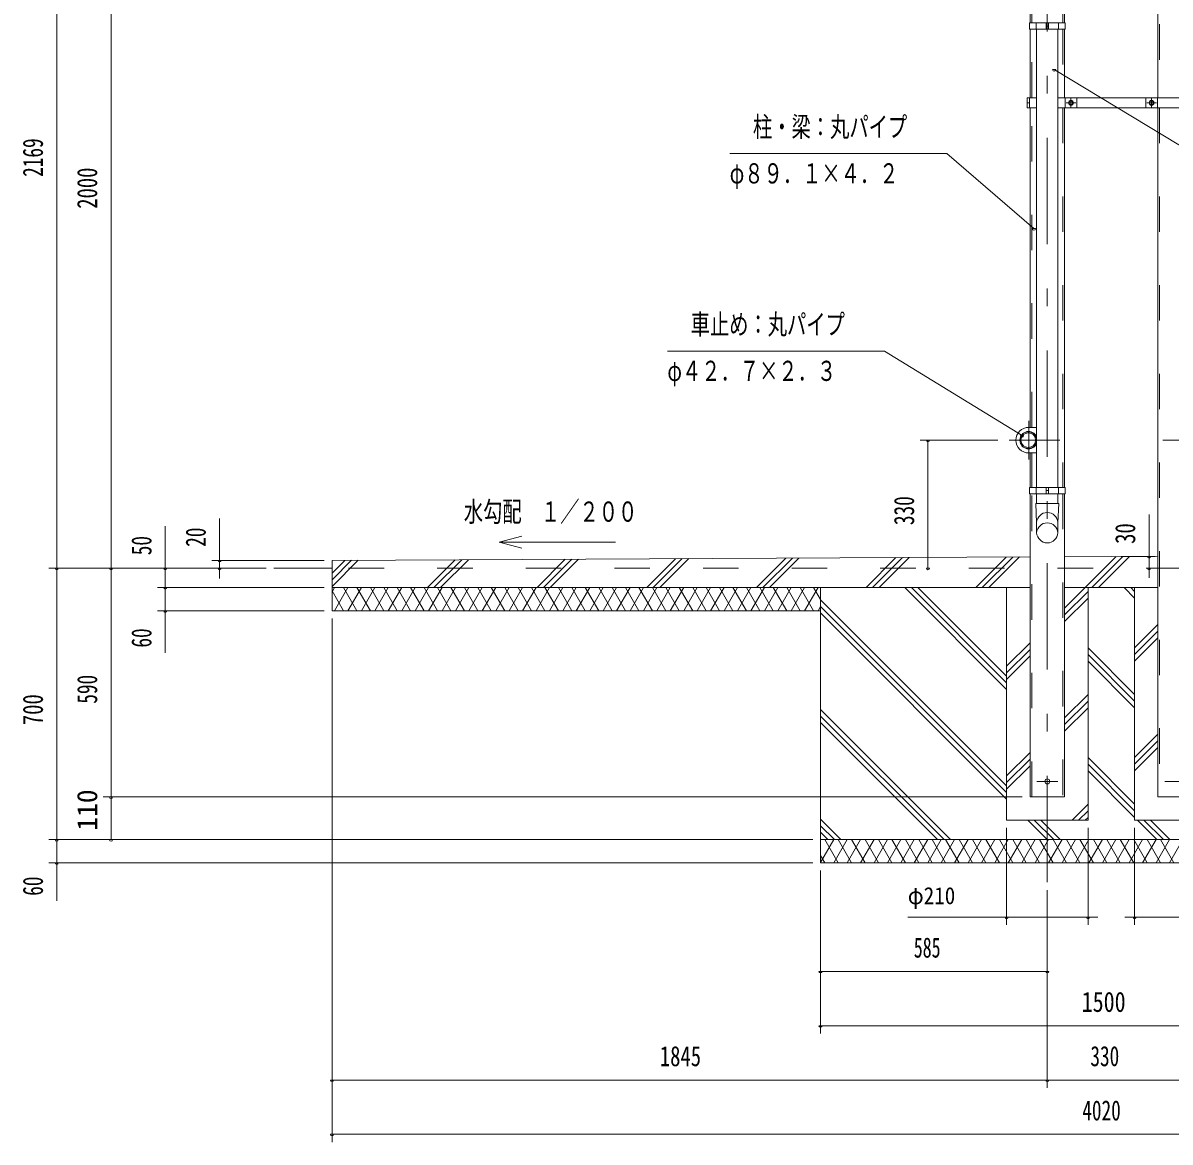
# Model space of a CAD drawing. Units: millimetres, scale not verified. Extents: x -31545 to 31552, y -14700 to 14700.
# Drawn here: x 11552 to 21907, y -3647 to 6454 of the extents above; entities that cross this region are included whole.
import ezdxf
from ezdxf.enums import TextEntityAlignment as Align

# ---------------------------------------------------------------- set-up
doc = ezdxf.new("R2010")
doc.units = ezdxf.units.MM
doc.header["$LTSCALE"] = 80
doc.linetypes.add('USER2', pattern=[10, 4, -6])
doc.linetypes.add('USER3', pattern=[24, 12, -5, 2, -5])
for name, color, linetype, lineweight in [('0-6_2-02BOLD', 7, 'Continuous', 18), ('0-7_2-12HIDDEN', 3, 'USER2', 18), ('0-8_2-22CENTER', 3, 'USER3', 18), ('0-A_2-52DIM', 3, 'Continuous', 18), ('0-B_2-62HATCH', 2, 'Continuous', 18)]:
    doc.layers.add(name, color=color, linetype=linetype, lineweight=lineweight)
doc.styles.add('ＭＳ ゴシック', font='')
doc.styles.get('ＭＳ ゴシック').set_extended_font_data('MS Gothic')

msp = doc.modelspace()

# ---------------------------------------------------------------- linework, layer by layer
at = {"layer": '0-6_2-02BOLD'}
for p, q in [((20643.49, 6453.9), (20643.49, 7241.41)), ((21798.5, 7241.41), (21798.5, 5778.4)), ((20955.34, 6543.06), (20955.34, 6453.9)), ((20697.56, 6453.9), (20697.56, 6397.9)), ((20788.74, 6453.9), (20788.74, 6397.9)), ((20810.09, 6425.9), (20788.74, 6425.9)), ((20810.09, 6397.9), (20810.09, 6453.9)), ((20901.24, 6397.9), (20901.24, 6453.9)), ((20643.49, 5778.4), (20643.49, 6397.9)), ((20703.16, 6397.9), (20703.16, 2260.9)), ((20895.69, 2260.9), (20895.69, 6397.9)), ((20955.34, 6397.9), (20955.34, 5778.4)), ((20637.9, 5732.91), (20616.55, 5732.91)), ((20637.9, 5687.41), (20637.9, 5778.4)), ((20960.95, 5778.4), (20960.95, 5687.41)), ((21065.95, 5687.41), (21065.95, 5778.4)), ((21687.89, 5778.4), (21687.89, 5687.41)), ((21792.88, 5778.4), (21792.88, 5687.41)), ((20643.49, 2803.4), (20643.49, 5687.41)), ((20955.34, 5687.41), (20955.34, 2260.9)), ((21798.5, 5687.41), (21798.5, -532.1)), ((20703.16, 2803.4), (20631.42, 2803.4)), ((20631.42, 2572.4), (20703.16, 2572.4)), ((20643.49, 2260.9), (20643.49, 2572.4)), ((20643.49, 2204.9), (20643.49, -532.1)), ((20697.56, 2260.9), (20697.56, 2204.9)), ((20703.14, 2204.9), (20703.14, 2115.78)), ((20788.74, 2260.9), (20788.74, 2204.9)), ((20788.74, 2232.9), (20810.09, 2232.9)), ((20810.09, 2204.9), (20810.09, 2260.9)), ((20895.63, 2204.9), (20895.63, 2115.78)), ((20901.24, 2204.9), (20901.24, 2260.9)), ((20955.34, -532.1), (20955.34, 2204.9)), ((20643.5, 1634.25), (14341.91, 1602.9)), ((14341.91, 1532.9), (13816.92, 1532.9)), ((20643.48, 1357.9), (14341.91, 1357.9)), ((18751.92, 1357.9), (18751.92, -1127.1)), ((21798.49, 1357.9), (20955.33, 1357.9)), ((20643.48, -532.1), (20955.33, -532.1)), ((21798.49, -532.1), (22110.35, -532.1)), ((18751.92, -917.1), (24001.92, -917.1))]:
    msp.add_line(p, q, dxfattribs=at)
for points in [[(20637.9, 6397.9), (20960.94, 6397.9), (20960.94, 6453.9), (20637.9, 6453.9)], [(20995.51, 5722.81), (21013.01, 5712.69), (21030.51, 5722.81), (21030.51, 5743.01), (21013.01, 5753.12), (20995.51, 5743.01)], [(21723.32, 5722.81), (21740.82, 5712.69), (21758.33, 5722.81), (21758.33, 5743.01), (21740.82, 5753.12), (21723.32, 5743.01)], [(20960.94, 2204.9), (20637.9, 2204.9), (20637.9, 2260.9), (20960.94, 2260.9)]]:
    msp.add_lwpolyline(points, close=True, dxfattribs=at)
for points in [[(20703.16, 5778.4), (20616.55, 5778.4), (20616.55, 5687.41), (20703.16, 5687.41)], [(20895.69, 5778.4), (22137.28, 5778.4), (22137.28, 5687.41), (20895.69, 5687.41)], [(20696.15, 2115.79), (20703.16, 1941.96), (20703.16, 1851.51)], [(20895.65, 1851.51), (20895.65, 1941.96), (20902.65, 2115.79), (20696.15, 2115.79)], [(14341.91, 1602.9), (14341.91, 1147.9), (18751.92, 1147.9)], [(20955.34, 1635.81), (21376.92, 1637.9), (21798.49, 1635.81)], [(18751.92, -1127.1), (24001.92, -1127.1), (24001.92, 1357.9)], [(21166.91, 1357.9), (21166.91, -742.1), (20431.92, -742.1), (20431.92, 1357.9)], [(22321.92, 1357.9), (22321.92, -742.1), (21586.92, -742.1), (21586.92, 1357.9)]]:
    msp.add_lwpolyline(points, dxfattribs=at)
for centre, radius in [((21013.01, 5732.91), 21.88), ((21013.01, 5732.91), 17.15), ((21740.82, 5732.91), 21.88), ((21740.82, 5732.91), 17.15), ((20627.39, 2687.9), 74.72), ((20627.39, 2687.9), 66.67), ((20799.42, -392.1), 22.75)]:
    msp.add_circle(centre, radius, dxfattribs=at)
for centre, radius, start, end in [((20631.42, 2687.9), 115.5, 90, 270), ((20631.42, 2687.9), 78.75, 24.35744, 335.64256), ((20799.42, 1938.53), 96.43, 3.55867, 176.44133), ((20799.42, 1845.52), 96.43, 3.55867, 176.44133), ((20799.42, 1857.5), 96.44, 183.56303, 356.43697)]:
    msp.add_arc(centre, radius, start, end, dxfattribs=at)
at = {"layer": '0-7_2-12HIDDEN'}
for p, q in [((20658.19, 6453.9), (20658.19, 7241.41)), ((21813.2, 7241.41), (21813.2, 5778.4)), ((20940.64, 6537.72), (20940.64, 6453.9)), ((20658.19, 5778.4), (20658.19, 6397.9)), ((20940.64, 6397.9), (20940.64, 5778.4)), ((20658.19, 2803.4), (20658.19, 5687.41)), ((20940.64, 5687.41), (20940.64, 2260.9)), ((21813.2, 5687.41), (21813.2, -532.1)), ((20658.19, 2260.9), (20658.19, 2572.4)), ((20658.19, -532.1), (20658.19, 2204.9)), ((20940.64, 2204.9), (20940.64, -532.1)), ((28411.92, 1532.9), (14341.92, 1532.9))]:
    msp.add_line(p, q, dxfattribs=at)
at = {"layer": '0-8_2-22CENTER'}
for p, q in [((20799.42, -1302.1), (20799.42, 7241.41)), ((20969.25, 5732.91), (21056.76, 5732.91)), ((21013.01, 5776.65), (21013.01, 5689.16)), ((21784.58, 5732.91), (21697.07, 5732.91)), ((21740.82, 5776.65), (21740.82, 5689.16)), ((20631.42, 2512.9), (20631.42, 2862.9)), ((20911.42, 2687.9), (20456.42, 2687.9)), ((21842.42, 2687.9), (22297.42, 2687.9)), ((20894.62, -392.1), (20704.22, -392.1)), ((21859.22, -392.1), (22049.62, -392.1))]:
    msp.add_line(p, q, dxfattribs=at)
at = {"layer": '0-A_2-52DIM'}
for p, q in [((11856.93, -1470.1), (11856.93, 9124.4)), ((12346.92, 9124.4), (12346.92, -917.1)), ((20874.87, 6033), (20846.87, 6033)), ((20692.97, 4597.82), (20664.97, 4597.82)), ((19329.42, 3492.9), (17369.42, 3492.9)), ((20571.09, 2728.79), (19329.41, 3492.9)), ((20585.08, 2728.79), (20557.08, 2728.79)), ((20351.42, 2687.9), (19651.42, 2687.9)), ((19735.42, 2687.9), (19707.42, 2687.9)), ((19721.42, 2687.9), (19721.42, 1532.9)), ((13326.91, 1438.97), (13326.91, 1980.9)), ((21717.86, 1445.03), (21717.86, 2015.91)), ((12836.92, 1910.9), (12836.92, 769.9)), ((16054.34, 1713.33), (15851.5, 1767.69)), ((14271.91, 1602.9), (13256.92, 1602.9)), ((13340.91, 1602.9), (13312.91, 1602.9)), ((21773.6, 1637.9), (21466.64, 1637.9)), ((21731.86, 1637.9), (21703.86, 1637.9)), ((11786.92, 1532.9), (13746.92, 1532.9)), ((11870.92, 1532.9), (11842.92, 1532.9)), ((12360.92, 1532.9), (12332.92, 1532.9)), ((12850.92, 1532.9), (12822.92, 1532.9)), ((13340.91, 1532.9), (13312.91, 1532.9)), ((19735.42, 1532.9), (19707.42, 1532.9)), ((21731.86, 1532.9), (21703.86, 1532.9)), ((14271.91, 1357.9), (12766.91, 1357.9)), ((12850.92, 1357.9), (12822.92, 1357.9)), ((12766.91, 1147.9), (14271.91, 1147.9)), ((12850.92, 1147.9), (12822.92, 1147.9)), ((14341.91, 1077.9), (14341.91, -3647.09)), ((12276.93, -532.1), (20573.49, -532.1)), ((12360.92, -532.1), (12332.92, -532.1)), ((20431.91, -812.1), (20431.91, -1687.1)), ((21166.91, -1687.1), (21166.91, -812.1)), ((21586.91, -812.1), (21586.91, -1687.1)), ((11786.92, -917.1), (18681.92, -917.1)), ((11870.93, -917.1), (11842.93, -917.1)), ((12360.92, -917.1), (12332.92, -917.1)), ((18681.92, -1127.1), (11786.92, -1127.1)), ((11870.93, -1127.1), (11842.93, -1127.1)), ((18751.92, -2667.1), (18751.92, -1197.1)), ((20799.42, -3157.09), (20799.42, -1372.1)), ((21254.42, -1617.1), (19539.41, -1617.1)), ((20445.91, -1617.1), (20417.91, -1617.1)), ((21180.91, -1617.1), (21152.91, -1617.1)), ((21499.42, -1617.1), (23214.41, -1617.1)), ((21600.91, -1617.1), (21572.91, -1617.1)), ((18765.92, -2107.1), (18737.92, -2107.1)), ((18751.92, -2107.1), (20799.42, -2107.1)), ((20813.42, -2107.1), (20785.42, -2107.1)), ((18765.92, -2597.1), (18737.92, -2597.1)), ((24001.92, -2597.1), (18751.92, -2597.1)), ((14355.91, -3087.09), (14327.91, -3087.09)), ((28411.91, -3087.09), (14341.91, -3087.09)), ((20813.42, -3087.09), (20785.42, -3087.09)), ((14355.91, -3577.09), (14327.91, -3577.09)), ((14341.91, -3577.09), (28411.91, -3577.09))]:
    msp.add_line(p, q, dxfattribs=at)
for points in [[(20860.87, 6033), (22692.27, 4926.09), (25492.28, 4926.09)], [(20678.97, 4597.82), (19892.02, 5275.48), (17932.02, 5275.48)], [(16901.49, 1767.69), (15851.5, 1767.69), (16054.34, 1822.04)]]:
    msp.add_lwpolyline(points, dxfattribs=at)
for centre in [(20860.87, 6033), (20678.97, 4597.82), (20571.08, 2728.79), (19721.42, 2687.9), (13326.91, 1602.9), (21717.86, 1637.9), (11856.92, 1532.9), (12346.92, 1532.9), (12836.92, 1532.9), (13326.91, 1532.9), (19721.42, 1532.9), (21717.86, 1532.9), (12836.92, 1357.9), (12836.92, 1147.9), (12346.92, -532.1), (11856.93, -917.1), (12346.92, -917.1), (11856.93, -1127.1), (20431.91, -1617.1), (21166.91, -1617.1), (21586.91, -1617.1), (18751.92, -2107.1), (20799.42, -2107.1), (18751.92, -2597.1), (14341.91, -3087.09), (20799.42, -3087.09), (14341.91, -3577.09)]:
    msp.add_arc(centre, 14, 180, 0, dxfattribs=at)
at = {"layer": '0-B_2-62HATCH'}
for p, q in [((14341.91, 1368.15), (14577.84, 1604.08)), ((14518.15, 1603.78), (14341.91, 1427.54)), ((14341.91, 1486.94), (14458.46, 1603.48)), ((15202.83, 1357.9), (15453.36, 1608.43)), ((15513.05, 1608.73), (15262.23, 1357.9)), ((15572.75, 1609.03), (15321.62, 1357.9)), ((16192.78, 1357.9), (16448.26, 1613.38)), ((16507.95, 1613.68), (16252.17, 1357.9)), ((16311.57, 1357.9), (16567.64, 1613.98)), ((17443.16, 1618.33), (17182.73, 1357.9)), ((17502.85, 1618.63), (17242.13, 1357.9)), ((17301.52, 1357.9), (17562.55, 1618.93)), ((18438.06, 1623.28), (18172.67, 1357.9)), ((18232.07, 1357.9), (18497.75, 1623.58)), ((18291.47, 1357.9), (18557.44, 1623.88)), ((19162.63, 1357.9), (19432.96, 1628.23)), ((19492.65, 1628.53), (19222.03, 1357.9)), ((19281.42, 1357.9), (19552.34, 1628.83)), ((20152.57, 1357.9), (20427.85, 1633.18)), ((20487.55, 1633.48), (20211.97, 1357.9)), ((20271.37, 1357.9), (20547.24, 1633.77)), ((20955.33, 1170.71), (21422.3, 1637.68)), ((21481.4, 1637.38), (21201.92, 1357.9)), ((21261.31, 1357.9), (21540.51, 1637.09)), ((14341.91, 1317.94), (14364.99, 1357.9)), ((14486.23, 1357.9), (14364.99, 1147.9)), ((14445.82, 1357.9), (14567.06, 1147.9)), ((14607.48, 1357.9), (14486.23, 1147.9)), ((14688.3, 1147.9), (14567.06, 1357.9)), ((14607.48, 1147.9), (14728.71, 1357.9)), ((14688.3, 1357.9), (14809.55, 1147.9)), ((14849.96, 1357.9), (14728.71, 1147.9)), ((14930.79, 1147.9), (14809.55, 1357.9)), ((14849.96, 1147.9), (14971.21, 1357.9)), ((14930.79, 1357.9), (15052.04, 1147.9)), ((15092.45, 1357.9), (14971.21, 1147.9)), ((15173.28, 1147.9), (15052.04, 1357.9)), ((15092.45, 1147.9), (15213.7, 1357.9)), ((15294.52, 1147.9), (15173.29, 1357.9)), ((15334.93, 1357.9), (15213.7, 1147.9)), ((15294.52, 1357.9), (15415.76, 1147.9)), ((15456.18, 1357.9), (15334.93, 1147.9)), ((15537.01, 1147.9), (15415.76, 1357.9)), ((15456.18, 1147.9), (15577.42, 1357.9)), ((15537.01, 1357.9), (15658.25, 1147.9)), ((15698.67, 1357.9), (15577.43, 1147.9)), ((15779.5, 1147.9), (15658.25, 1357.9)), ((15698.67, 1147.9), (15819.91, 1357.9)), ((15779.5, 1357.9), (15900.75, 1147.9)), ((15941.16, 1357.9), (15819.91, 1147.9)), ((16021.98, 1147.9), (15900.75, 1357.9)), ((15941.16, 1147.9), (16062.4, 1357.9)), ((16021.98, 1357.9), (16143.23, 1147.9)), ((16183.64, 1357.9), (16062.4, 1147.9)), ((16264.47, 1147.9), (16143.23, 1357.9)), ((16183.64, 1147.9), (16304.89, 1357.9)), ((16264.47, 1357.9), (16385.72, 1147.9)), ((16426.13, 1357.9), (16304.89, 1147.9)), ((16506.96, 1147.9), (16385.72, 1357.9)), ((16426.13, 1147.9), (16547.38, 1357.9)), ((16506.96, 1357.9), (16628.2, 1147.9)), ((16668.62, 1357.9), (16547.38, 1147.9)), ((16749.44, 1147.9), (16628.2, 1357.9)), ((16668.62, 1147.9), (16789.87, 1357.9)), ((16749.44, 1357.9), (16870.69, 1147.9)), ((16911.1, 1357.9), (16789.87, 1147.9)), ((16991.94, 1147.9), (16870.69, 1357.9)), ((16911.1, 1147.9), (17032.35, 1357.9)), ((16991.94, 1357.9), (17113.18, 1147.9)), ((17153.6, 1357.9), (17032.35, 1147.9)), ((17234.43, 1147.9), (17113.18, 1357.9)), ((17153.6, 1147.9), (17274.84, 1357.9)), ((17234.43, 1357.9), (17355.66, 1147.9)), ((17396.08, 1357.9), (17274.84, 1147.9)), ((17476.91, 1147.9), (17355.66, 1357.9)), ((17396.08, 1147.9), (17517.33, 1357.9)), ((17476.91, 1357.9), (17598.15, 1147.9)), ((17638.57, 1357.9), (17517.33, 1147.9)), ((17719.4, 1147.9), (17598.15, 1357.9)), ((17638.57, 1147.9), (17759.81, 1357.9)), ((17719.4, 1357.9), (17840.64, 1147.9)), ((17881.06, 1357.9), (17759.81, 1147.9)), ((17961.88, 1147.9), (17840.64, 1357.9)), ((17881.06, 1147.9), (18002.29, 1357.9)), ((17961.88, 1357.9), (18083.12, 1147.9)), ((18123.54, 1357.9), (18002.29, 1147.9)), ((18204.37, 1147.9), (18083.13, 1357.9)), ((18123.54, 1147.9), (18244.79, 1357.9)), ((18325.62, 1147.9), (18204.37, 1357.9)), ((18366.03, 1357.9), (18244.79, 1147.9)), ((18325.62, 1357.9), (18446.86, 1147.9)), ((18487.28, 1357.9), (18366.03, 1147.9)), ((18568.11, 1147.9), (18446.86, 1357.9)), ((18487.28, 1147.9), (18608.52, 1357.9)), ((18568.11, 1357.9), (18689.34, 1147.9)), ((18729.76, 1357.9), (18608.52, 1147.9)), ((18751.92, 1249.53), (18689.34, 1357.9)), ((19512.62, 1357.9), (20431.92, 438.61)), ((19572.01, 1357.9), (20431.92, 498)), ((20431.92, 557.4), (19631.41, 1357.9)), ((21586.92, 1263.5), (21492.52, 1357.9)), ((21551.91, 1357.9), (21586.92, 1322.9)), ((14445.82, 1147.9), (14341.91, 1327.86)), ((20431.92, -432.55), (18751.92, 1247.45)), ((21166.91, 1322.9), (20955.33, 1111.32)), ((20955.33, 1051.92), (21166.91, 1263.5)), ((18729.76, 1147.9), (18751.92, 1186.28)), ((18751.92, 1188.05), (20431.92, -491.95)), ((20431.92, -551.34), (18751.92, 1128.66)), ((21798.49, 1023.93), (21586.92, 812.35)), ((21586.92, 752.95), (21798.49, 964.53)), ((20431.92, 647.29), (20643.48, 858.86)), ((21798.49, 905.13), (21586.92, 693.55)), ((20643.48, 799.47), (20431.92, 587.9)), ((20431.92, 528.5), (20643.48, 740.07)), ((21586.92, 392.35), (21166.91, 812.35)), ((21166.91, 752.95), (21586.92, 332.95)), ((21586.92, 273.55), (21166.91, 693.56)), ((21166.91, 392.35), (20955.33, 180.77)), ((20955.33, 121.37), (21166.91, 332.95)), ((19926.52, -917.1), (18751.92, 257.5)), ((21166.91, 273.55), (20955.33, 61.97)), ((19867.12, -917.1), (18751.92, 198.1)), ((18751.92, 138.71), (19807.72, -917.1)), ((21798.49, 33.98), (21586.92, -177.6)), ((21586.92, -237), (21798.49, -25.42)), ((21798.49, -84.82), (21586.92, -296.39)), ((20643.48, -131.08), (20431.92, -342.65)), ((20643.48, -190.48), (20431.92, -402.05)), ((21586.92, -597.6), (21166.91, -177.6)), ((20431.92, -461.45), (20643.48, -249.88)), ((21166.91, -237), (21586.92, -657)), ((21586.92, -716.4), (21166.91, -296.39)), ((21166.91, -597.6), (21022.42, -742.1)), ((21081.82, -742.1), (21166.91, -657)), ((21166.91, -716.4), (21141.21, -742.1)), ((18751.92, -732.45), (18936.56, -917.1)), ((18751.92, -791.85), (18877.17, -917.1)), ((20797.67, -917.1), (20622.67, -742.1)), ((20682.07, -742.1), (20857.06, -917.1)), ((20916.46, -917.1), (20741.47, -742.1)), ((21787.62, -917.1), (21612.61, -742.1)), ((21672.01, -742.1), (21847.02, -917.1)), ((21906.42, -917.1), (21731.41, -742.1)), ((18817.77, -917.1), (18751.92, -851.24)), ((18871.22, -917.1), (18751.92, -1123.72)), ((18911.63, -1127.1), (18790.38, -917.1)), ((18992.45, -917.1), (18871.21, -1127.1)), ((18911.63, -917.1), (19032.87, -1127.1)), ((18992.45, -1127.1), (19113.7, -917.1)), ((19154.11, -1127.1), (19032.87, -917.1)), ((19234.95, -917.1), (19113.7, -1127.1)), ((19154.11, -917.1), (19275.36, -1127.1)), ((19234.95, -1127.1), (19356.19, -917.1)), ((19396.6, -1127.1), (19275.36, -917.1)), ((19477.43, -917.1), (19356.19, -1127.1)), ((19396.6, -917.1), (19517.85, -1127.1)), ((19477.43, -1127.1), (19598.68, -917.1)), ((19639.08, -1127.1), (19517.85, -917.1)), ((19719.91, -917.1), (19598.68, -1127.1)), ((19639.08, -917.1), (19760.33, -1127.1)), ((19719.91, -1127.1), (19841.16, -917.1)), ((19881.57, -1127.1), (19760.33, -917.1)), ((19962.4, -917.1), (19841.16, -1127.1)), ((19881.57, -917.1), (20002.82, -1127.1)), ((19962.4, -1127.1), (20083.65, -917.1)), ((20124.06, -1127.1), (20002.82, -917.1)), ((20204.89, -917.1), (20083.65, -1127.1)), ((20124.06, -917.1), (20245.31, -1127.1)), ((20204.89, -1127.1), (20326.13, -917.1)), ((20366.54, -1127.1), (20245.31, -917.1)), ((20447.38, -917.1), (20326.13, -1127.1)), ((20366.55, -917.1), (20487.79, -1127.1)), ((20447.37, -1127.1), (20568.62, -917.1)), ((20609.04, -1127.1), (20487.79, -917.1)), ((20689.87, -917.1), (20568.62, -1127.1)), ((20609.04, -917.1), (20730.28, -1127.1)), ((20689.86, -1127.1), (20811.11, -917.1)), ((20851.53, -1127.1), (20730.28, -917.1)), ((20932.36, -917.1), (20811.11, -1127.1)), ((20851.53, -917.1), (20972.77, -1127.1)), ((20932.36, -1127.1), (21053.59, -917.1)), ((21094.01, -1127.1), (20972.77, -917.1)), ((21174.84, -917.1), (21053.59, -1127.1)), ((21094.01, -917.1), (21215.25, -1127.1)), ((21174.84, -1127.1), (21296.08, -917.1)), ((21336.5, -1127.1), (21215.25, -917.1)), ((21417.32, -917.1), (21296.08, -1127.1)), ((21336.5, -917.1), (21457.74, -1127.1)), ((21417.32, -1127.1), (21538.57, -917.1)), ((21578.99, -1127.1), (21457.74, -917.1)), ((21659.81, -917.1), (21538.57, -1127.1)), ((21578.99, -917.1), (21700.22, -1127.1)), ((21659.81, -1127.1), (21781.05, -917.1)), ((21700.22, -917.1), (21821.47, -1127.1)), ((21781.05, -1127.1), (21902.3, -917.1)), ((21821.47, -917.1), (21942.71, -1127.1)), ((21902.3, -1127.1), (22023.55, -917.1)), ((18790.38, -1127.1), (18751.92, -1060.47))]:
    msp.add_line(p, q, dxfattribs=at)

# ---------------------------------------------------------------- texts
at = {"layer": '0-A_2-52DIM', "color": 7, "style": 'ＭＳ ゴシック'}
for s, height, width, p in [('柱・梁：丸パイプ', 182.3, 0.7, (18142.02, 5370.36)), ('φ８９．１×４．２', 182.3, 0.7, (17932.02, 4950.35)), ('車止め：丸パイプ', 182.3, 0.7, (17579.41, 3587.78)), ('φ４２．７×２．３', 182.3, 0.7, (17369.42, 3167.77)), ('水勾配\u3000１／２００', 182.3, 0.7, (15531.64, 1897.56)), ('φ210', 155, 0.9, (19539.41, -1547.1)), ('585', 182.3, 0.65, (19593.81, -2037.1)), ('1500', 182.3, 0.8, (21109.55, -2527.1)), ('1845', 182.3, 0.75, (17301.55, -3017.09)), ('330', 182.3, 0.7, (21188.16, -3017.09)), ('4020', 182.3, 0.7, (21115.27, -3507.09))]:
    msp.add_text(s, height=height, dxfattribs=dict(at, width=width)).set_placement(p, align=Align.BOTTOM_LEFT)
for s, width, p in [('2169', 0.7, (11786.92, 5064.92)), ('2000', 0.75, (12276.92, 4776.66)), ('330', 0.7, (19651.42, 1921.65)), ('20', 0.7, (13256.92, 1725.66)), ('30', 0.75, (21647.86, 1752.26)), ('50', 0.7, (12766.91, 1649.5)), ('60', 0.7, (12766.91, 815.94)), ('590', 0.7, (12276.93, 309.47)), ('700', 0.75, (11786.92, 116.1)), ('60', 0.7, (11786.92, -1424.06))]:
    msp.add_text(s, height=182.3, rotation=90, dxfattribs=dict(at, width=width)).set_placement(p, align=Align.BOTTOM_LEFT)
msp.add_text('110', height=182.3, rotation=90, dxfattribs=at).set_placement((12276.93, -836.33), align=Align.BOTTOM_LEFT)

doc.saveas('drawing.dxf')
